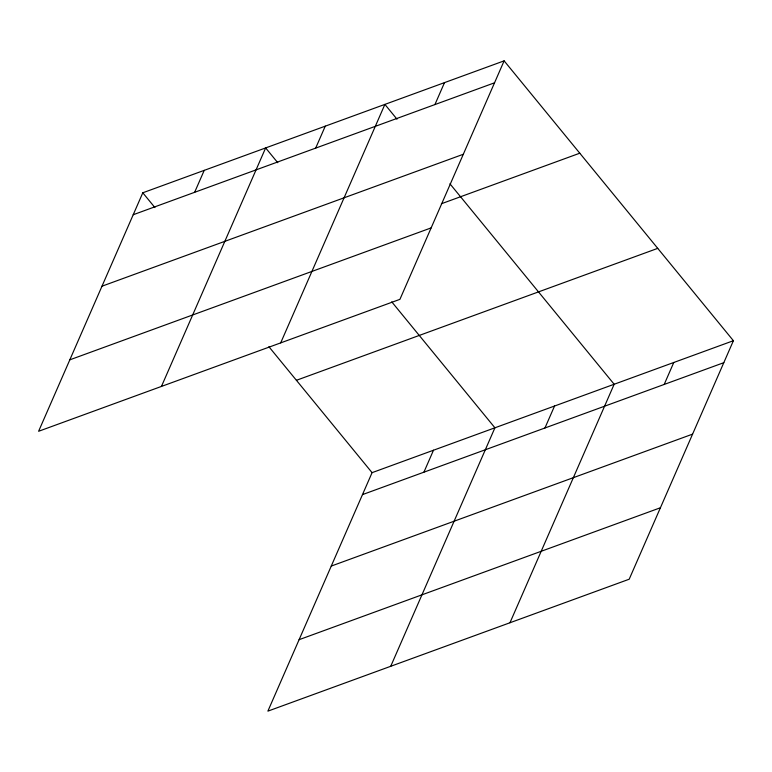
<?xml version="1.0" encoding="UTF-8"?>
<svg xmlns="http://www.w3.org/2000/svg" width="772" height="772" viewBox="0 0 772 772"><rect width="100%" height="100%" fill="white"/><g stroke="black" fill="none" stroke-linecap="round" stroke-linejoin="round"><path stroke-width="1.16" d="M504.126 60.853L142.801 192.788L38.6 431.287L399.925 299.343L504.126 60.853L733.4 340.713L629.199 579.212L267.874 711.147L372.075 472.657L733.4 340.713M194.631 192.315L204.223 170.361M161.454 386.425L265.645 147.925L277.756 162.709M315.671 148.118L325.263 126.154M280.69 342.884L384.89 104.394L396.991 119.168M434.916 104.577L444.508 82.623M423.905 472.184L433.497 450.221M390.728 666.294L494.92 427.794L391.751 301.852M544.945 427.987L554.547 406.024M509.964 622.753L614.165 384.253L449.951 183.813M664.19 384.446L673.782 362.483M133.199 214.741L494.534 82.807M101.981 286.2L463.316 154.265M441.42 203.731L579.782 153.203M69.818 359.829L431.143 227.894M296.409 380.297L657.734 248.362M362.483 494.611L723.808 362.676M331.256 566.069L692.59 434.134M299.092 639.689L660.427 507.754M142.801 192.788L154.902 207.562M268.897 346.715L372.075 472.657"/></g></svg>
